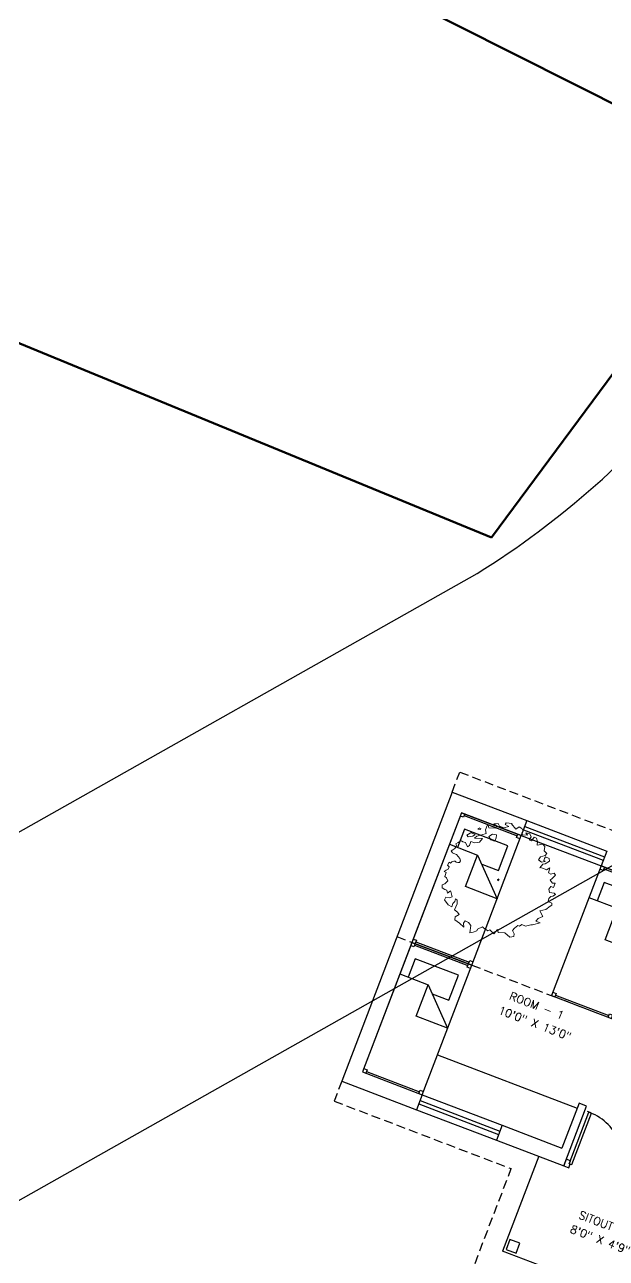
# Model space of a CAD drawing. Extents: x 2080 to 102399, y 2071 to 93424.
# Drawn here: x 77278 to 77605, y 82282 to 82976 of the extents above; entities that cross this region are included whole.
import ezdxf

# ---------------------------------------------------------------- set-up
doc = ezdxf.new("R2010")
doc.units = 0
doc.header["$LTSCALE"] = 20
doc.header["$MEASUREMENT"] = 0
doc.linetypes.add('ACAD_ISO02W100', pattern=[15, 12, -3])
doc.linetypes.add('HIDDEN', pattern=[0.375, 0.25, -0.125])
for name, color, linetype, lineweight in [('COUNTRY FENCE', 13, 'ACAD_ISO02W100', 50), ('Mango tree', 96, 'Continuous', 5), ('sappotta', 114, 'Continuous', 5)]:
    doc.layers.add(name, color=color, linetype=linetype, lineweight=lineweight)
for name, color, linetype in [('DOOR', 1, 'Continuous'), ('FURN', 1, 'Continuous'), ('KALKAAL', 7, 'Continuous'), ('road', 2, 'Continuous'), ('Roof lilne', 31, 'Continuous'), ('TEXTS', 2, 'Continuous'), ('wall', 13, 'Continuous'), ('WINDOW', 4, 'Continuous'), ('window sill', 5, 'Continuous')]:
    doc.layers.add(name, color=color, linetype=linetype)
doc.styles.add('a', font='romans.shx')

# ---------------------------------------------------------------- blocks, each defined once
blk = doc.blocks.new('NEEM')
at = {"layer": 'sappotta', "linetype": 'Continuous'}
for p, q in [((-0.359, 1.043), (-0.396, 1.016)), ((-0.396, 1.016), (-0.345, 1.011)), ((-0.345, 1.011), (-0.34, 1.039)), ((-0.213, 1.092), (-0.242, 1.007)), ((-0.242, 1.007), (-0.23, 0.935)), ((-0.191, 1.099), (-0.213, 1.092)), ((-0.177, 1.048), (-0.191, 1.099)), ((-0.043, 1.039), (-0.177, 1.048)), ((0.003, 1.132), (-0.083, 1.127)), ((-0.083, 1.127), (-0.023, 1.083)), ((-0.023, 1.083), (-0.043, 1.039)), ((0.03, 1.077), (0.003, 1.132)), ((0.114, 1.043), (0.03, 1.077)), ((0.216, 1.072), (0.114, 1.043)), ((0.162, 1.144), (0.142, 1.112)), ((0.142, 1.112), (0.216, 1.072)), ((0.283, 1.13), (0.162, 1.144)), ((0.267, 1.123), (0.283, 1.13)), ((0.351, 1.016), (0.267, 1.123)), ((0.421, 1.063), (0.351, 1.016)), ((0.473, 1.03), (0.421, 1.063)), ((0.472, 0.942), (0.501, 0.982)), ((0.501, 0.982), (0.473, 1.03)), ((-0.783, 0.757), (-0.83, 0.729)), ((-0.749, 0.774), (-0.783, 0.757)), ((-0.717, 0.789), (-0.749, 0.774)), ((-0.689, 0.772), (-0.717, 0.789)), ((-0.638, 0.758), (-0.689, 0.772)), ((-0.598, 0.672), (-0.638, 0.758)), ((-0.517, 0.963), (-0.614, 0.901)), ((-0.614, 0.901), (-0.589, 0.87)), ((-0.589, 0.87), (-0.494, 0.884)), ((-0.533, 0.776), (-0.562, 0.699)), ((-0.452, 0.75), (-0.533, 0.776)), ((-0.521, 0.945), (-0.521, 0.945)), ((-0.449, 0.913), (-0.521, 0.945)), ((-0.494, 0.884), (-0.449, 0.913)), ((-0.415, 0.884), (-0.459, 0.839)), ((-0.459, 0.839), (-0.303, 0.837)), ((-0.361, 0.762), (-0.452, 0.75)), ((-0.32, 0.906), (-0.415, 0.884)), ((-0.303, 0.837), (-0.361, 0.762)), ((-0.23, 0.935), (-0.32, 0.906)), ((-0.108, 0.922), (-0.177, 0.872)), ((-0.177, 0.872), (-0.139, 0.809)), ((-0.139, 0.809), (-0.067, 0.78)), ((-0.027, 0.908), (-0.108, 0.922)), ((-0.067, 0.78), (-0.034, 0.839)), ((-0.034, 0.839), (-0.027, 0.908)), ((0.483, 0.908), (0.472, 0.942)), ((0.581, 0.9), (0.483, 0.908)), ((0.551, 0.95), (0.581, 0.9)), ((0.627, 0.928), (0.551, 0.95)), ((0.616, 0.806), (0.654, 0.87)), ((0.66, 0.788), (0.616, 0.806)), ((0.654, 0.87), (0.627, 0.928)), ((0.715, 0.86), (0.66, 0.788)), ((0.762, 0.844), (0.715, 0.86)), ((0.783, 0.779), (0.762, 0.844)), ((0.776, 0.704), (0.783, 0.779)), ((-0.892, 0.613), (-0.923, 0.594)), ((-0.923, 0.594), (-0.895, 0.555)), ((-0.895, 0.555), (-0.868, 0.54)), ((-0.85, 0.638), (-0.892, 0.613)), ((-0.868, 0.54), (-0.818, 0.517)), ((-0.818, 0.692), (-0.85, 0.638)), ((-0.83, 0.729), (-0.826, 0.714)), ((-0.826, 0.714), (-0.818, 0.692)), ((-0.818, 0.517), (-0.752, 0.44)), ((-0.562, 0.699), (-0.598, 0.672)), ((0.888, 0.723), (0.776, 0.704)), ((0.84, 0.475), (0.934, 0.5)), ((0.924, 0.679), (0.888, 0.723)), ((0.913, 0.591), (0.924, 0.679)), ((0.964, 0.541), (0.913, 0.591)), ((0.934, 0.5), (0.964, 0.541)), ((-0.96, 0.366), (-0.994, 0.31)), ((-0.994, 0.31), (-0.961, 0.275)), ((-0.961, 0.275), (-0.978, 0.229)), ((-0.935, 0.345), (-0.96, 0.366)), ((-0.908, 0.372), (-0.935, 0.345)), ((-0.87, 0.389), (-0.908, 0.372)), ((-0.846, 0.386), (-0.87, 0.389)), ((-0.821, 0.367), (-0.846, 0.386)), ((-0.788, 0.359), (-0.821, 0.367)), ((-0.757, 0.361), (-0.788, 0.359)), ((-0.735, 0.394), (-0.757, 0.361)), ((-0.752, 0.44), (-0.735, 0.394)), ((0.804, 0.415), (0.84, 0.475)), ((0.86, 0.367), (0.804, 0.415)), ((0.829, 0.259), (0.888, 0.326)), ((0.838, 0.262), (0.829, 0.259)), ((0.931, 0.228), (0.838, 0.262)), ((0.933, 0.378), (0.86, 0.367)), ((0.888, 0.326), (0.93, 0.332)), ((0.917, 0.437), (0.904, 0.404)), ((0.904, 0.404), (0.933, 0.378)), ((0.942, 0.471), (0.917, 0.437)), ((0.93, 0.332), (1.018, 0.389)), ((1.014, 0.439), (0.942, 0.471)), ((1.025, 0.259), (0.962, 0.217)), ((0.996, 0.16), (1.025, 0.259)), ((1.018, 0.389), (1.014, 0.439)), ((-1.023, 0.208), (-1.062, 0.182)), ((-1.062, 0.182), (-1.02, 0.162)), ((-1.02, 0.162), (-1.049, 0.084)), ((-1.049, 0.084), (-1.017, 0.059)), ((-0.978, 0.229), (-1.023, 0.208)), ((-1.017, 0.059), (-0.991, -0.002)), ((0.02, 0.041), (-0.009, 0.024)), ((-0.009, 0.024), (0, 0)), ((0, 0), (0.014, 0.011)), ((0.014, 0.011), (0.027, 0.031)), ((0.962, 0.217), (0.931, 0.228)), ((1.046, 0.129), (0.996, 0.16)), ((1.029, 0.011), (1.074, 0.049)), ((1.074, -0.047), (1.029, 0.011)), ((1.109, 0.149), (1.046, 0.129)), ((1.074, 0.049), (1.137, 0.114)), ((1.137, 0.114), (1.109, 0.149)), ((-1.097, -0.077), (-1.098, -0.14)), ((-1.098, -0.14), (-1.044, -0.173)), ((-1.048, -0.062), (-1.097, -0.077)), ((-0.991, -0.002), (-1.048, -0.062)), ((-1.044, -0.173), (-1.007, -0.185)), ((-1.007, -0.185), (-0.992, -0.244)), ((-0.992, -0.244), (-0.937, -0.198)), ((-0.937, -0.198), (-0.93, -0.213)), ((-0.93, -0.213), (-0.902, -0.318)), ((1.007, -0.166), (1.046, -0.114)), ((1.016, -0.234), (1.007, -0.166)), ((1.11, -0.243), (1.016, -0.234)), ((1.046, -0.114), (1.1, -0.129)), ((1.129, -0.047), (1.074, -0.047)), ((1.1, -0.129), (1.129, -0.047)), ((1.137, -0.273), (1.11, -0.243)), ((-1.025, -0.325), (-1.052, -0.378)), ((-1.052, -0.378), (-0.982, -0.471)), ((-0.953, -0.336), (-1.025, -0.325)), ((-0.982, -0.471), (-0.91, -0.516)), ((-0.902, -0.318), (-0.953, -0.336)), ((-0.91, -0.516), (-0.888, -0.446)), ((-0.888, -0.446), (-0.848, -0.411)), ((-0.803, -0.452), (-0.853, -0.576)), ((-0.848, -0.411), (-0.837, -0.355)), ((-0.837, -0.355), (-0.803, -0.383)), ((-0.803, -0.383), (-0.803, -0.452)), ((0.992, -0.411), (1.004, -0.349)), ((1.066, -0.443), (0.992, -0.411)), ((1.004, -0.349), (1.045, -0.311)), ((1.032, -0.503), (1.061, -0.484)), ((1.045, -0.311), (1.083, -0.306)), ((1.061, -0.484), (1.066, -0.443)), ((1.083, -0.306), (1.137, -0.273)), ((-0.853, -0.576), (-0.797, -0.619)), ((-0.844, -0.71), (-0.852, -0.77)), ((-0.766, -0.668), (-0.844, -0.71)), ((-0.797, -0.619), (-0.766, -0.668)), ((0.797, -0.747), (0.887, -0.704)), ((0.826, -0.591), (0.943, -0.565)), ((0.887, -0.704), (0.826, -0.591)), ((0.943, -0.565), (1.032, -0.503)), ((-0.852, -0.77), (-0.758, -0.838)), ((-0.758, -0.838), (-0.675, -0.912)), ((-0.676, -0.836), (-0.649, -0.791)), ((-0.675, -0.912), (-0.676, -0.836)), ((-0.649, -0.791), (-0.582, -0.82)), ((-0.582, -0.82), (-0.534, -0.881)), ((-0.534, -0.881), (-0.554, -1.025)), ((-0.413, -0.988), (-0.401, -0.955)), ((-0.401, -0.955), (-0.302, -0.907)), ((-0.302, -0.907), (-0.286, -0.926)), ((-0.286, -0.926), (-0.197, -0.986)), ((-0.197, -0.986), (-0.157, -0.969)), ((-0.157, -0.969), (-0.078, -1.049)), ((-0.078, -1.049), (-0.006, -0.96)), ((-0.006, -0.96), (0.006, -1.017)), ((0.287, -0.982), (0.327, -0.932)), ((0.327, -0.932), (0.391, -0.879)), ((0.391, -0.879), (0.423, -0.897)), ((0.423, -0.897), (0.47, -0.86)), ((0.47, -0.86), (0.543, -0.896)), ((0.543, -0.896), (0.652, -0.871)), ((0.652, -0.871), (0.68, -0.867)), ((0.68, -0.867), (0.834, -0.828)), ((0.751, -0.797), (0.797, -0.747)), ((0.834, -0.828), (0.751, -0.797)), ((-0.554, -1.025), (-0.486, -1.015)), ((-0.486, -1.015), (-0.413, -0.988)), ((0.006, -1.017), (0.139, -1.026)), ((0.139, -1.026), (0.236, -1.115)), ((0.236, -1.115), (0.314, -1.096)), ((0.324, -1.046), (0.287, -0.982)), ((0.314, -1.096), (0.324, -1.046))]:
    blk.add_line(p, q, dxfattribs=at)
blk = doc.blocks.new('A$C6CA54F83')
at = {"layer": 'FURN'}
for p, q in [((-18, 40.19), (-54, 40.19)), ((-54, 40.19), (-54, -37.81)), ((-52, 38.19), (-54, 38.19)), ((-52, 40.19), (-52, 38.19)), ((-52, 39.19), (-20, 39.19)), ((-20, 38.19), (-20, 40.19)), ((-18, 38.19), (-20, 38.19)), ((-18, -37.81), (-18, 40.19)), ((-23, 32.19), (-49, 32.19)), ((-49, 32.19), (-49, 21.19)), ((-23, 17.19), (-23, 32.19)), ((-54, 21.19), (-37, 21.19)), ((-37, 21.19), (-18, 2.19)), ((-37, 2.19), (-37, 21.19)), ((-33, 17.19), (-23, 17.19)), ((-18, 2.19), (-37, 2.19)), ((-54, -35.81), (-52, -35.81)), ((-54, -37.81), (-18, -37.81)), ((-52, -35.81), (-52, -37.81)), ((-52, -36.81), (-20, -36.81)), ((-20, -35.81), (-18, -35.81)), ((-20, -37.81), (-20, -35.81))]:
    blk.add_line(p, q, dxfattribs=at)
blk = doc.blocks.new('DR1H902')
at = {"color": 0}
for p, q in [((-0.5, 0), (-0.5, 1)), ((-0.5, 1), (-0.45, 1)), ((-0.45, 0), (-0.45, 1)), ((-0.5, 0), (-0.45, 0))]:
    blk.add_line(p, q, dxfattribs=at)
blk.add_arc((-0.5, 0), 1, 0, 91.707, dxfattribs=at)
blk = doc.blocks.new('A$C3B4262AC')
at = {"layer": 'DOOR'}
for p, q in [((0, 4), (0, 0)), ((2.5, 4), (0, 4)), ((0, 0), (3, 0)), ((2.5, 2.25), (2.5, 4)), ((3, 2.25), (2.5, 2.25)), ((3, 0), (3, 2.25))]:
    blk.add_line(p, q, dxfattribs=at)
blk = doc.blocks.new('A$C1F9E242A')
blk.add_blockref('A$C3B4262AC', (0, 0))
at = {"xscale": -1}
blk.add_blockref('A$C3B4262AC', (36, 0), dxfattribs=at)
at = {"layer": 'DOOR', "xscale": -31, "yscale": 31, "zscale": 68.88888888888889}
blk.add_blockref('DR1H902', (18, 2.25), dxfattribs=at)
blk = doc.blocks.new('*U479')
at = {"xscale": -1, "rotation": 180}
blk.add_blockref('A$C1F9E242A', (-36, 2), dxfattribs=at)
blk = doc.blocks.new('A$C0C4663C7')
for p in [(-1123.5, 240), (-1027.5, 183)]:
    blk.add_line(p, (-1123.5, 183))
at = {"layer": 'FURN'}
blk.add_line((-1197, 273), (-1113, 273), dxfattribs=at)
at = {"layer": 'KALKAAL'}
blk.add_lwpolyline([(-1122, 184.5), (-1116, 184.5), (-1116, 190.5), (-1122, 190.5)], close=True, dxfattribs=at)
at = {"layer": 'Roof lilne', "linetype": 'HIDDEN'}
for p, q in [((-1242, 426), (-1137, 426)), ((-1242, 414), (-1242, 426)), ((-1242, 327), (-1027.5, 327)), ((-1242, 240), (-1242, 228)), ((-1242, 228), (-1135.5, 228)), ((-1135.5, 171), (-1135.5, 228))]:
    blk.add_line(p, q, dxfattribs=at)
at = {"layer": 'wall'}
for p, q in [((-1242, 414), (-1242, 240)), ((-1242, 414), (-1197, 414)), ((-1197, 414), (-1197, 405)), ((-1149, 414), (-1149, 405)), ((-1233, 405), (-1233, 249)), ((-1233, 405), (-1197, 405)), ((-1149, 405), (-1113, 405)), ((-1108.5, 276), (-1113, 276)), ((-1113, 276), (-1113, 249)), ((-1108.5, 240), (-1108.5, 276)), ((-1233, 249), (-1197, 249)), ((-1197, 249), (-1197, 240)), ((-1149, 249), (-1149, 240)), ((-1149, 249), (-1113, 249)), ((-1242, 240), (-1197, 240)), ((-1149, 240), (-1108.5, 240))]:
    blk.add_line(p, q, dxfattribs=at)
at = {"layer": 'WINDOW'}
for p, q in [((-1197, 410.5), (-1149, 410.5)), ((-1197, 408.5), (-1149, 408.5)), ((-1197, 245.5), (-1149, 245.5)), ((-1197, 243.5), (-1149, 243.5))]:
    blk.add_line(p, q, dxfattribs=at)
at = {"layer": 'window sill'}
for p, q in [((-1197, 414), (-1149, 414)), ((-1197, 405), (-1149, 405)), ((-1197, 249), (-1149, 249)), ((-1197, 240), (-1149, 240))]:
    blk.add_line(p, q, dxfattribs=at)
at = {"layer": 'DOOR', "rotation": 180}
blk.add_blockref('*U479', (-1108.5, 242), dxfattribs=at)
at = {"layer": 'FURN'}
for p in [(-1179, 364.81), (-1095, 364.81), (-1179, 286.81)]:
    blk.add_blockref('A$C6CA54F83', p, dxfattribs=at)
at = {"layer": 'TEXTS', "style": 'a'}
for s, p in [('ROOM - 1', (-1170.82, 316.52)), ('10\'0" X 13\'0"', (-1173.8, 306.85)), ('SITOUT', (-1090.52, 215.36)), ('8\'0" X 4\'9"', (-1092.25, 206.24))]:
    blk.add_text(s, height=4.5, dxfattribs=at).set_placement(p)

msp = doc.modelspace()

# ---------------------------------------------------------------- linework, layer by layer
at = {"layer": 'COUNTRY FENCE', "linetype": 'Continuous'}
for p, q in [((77540.54, 82687.461), (81211.829, 87640.182)), ((77189.319, 82831.973), (77540.54, 82687.461))]:
    msp.add_line(p, q, dxfattribs=at)
at = {"layer": 'COUNTRY FENCE', "color": 13, "linetype": 'Continuous'}
msp.add_lwpolyline([(75996.247, 81579.065), (76179.239, 81857.486), (76443.785, 82285.527), (77095.506, 83189.759), (77619.142, 82926.337)], dxfattribs=at)
at = {"layer": 'road', "linetype": 'Continuous', "ltscale": 0.5}
for p, q in [((76858.067, 82286.858), (77532.526, 82667.24)), ((76864.386, 82083.019), (77612.6, 82505.305))]:
    msp.add_line(p, q, dxfattribs=at)
msp.add_arc((77267.962, 83090.777), 499.377, 301.991108, 321.070304, dxfattribs=at)

# ---------------------------------------------------------------- block references
at = {"ltscale": 0.5, "rotation": 339.1173733321594}
msp.add_blockref('A$C0C4663C7', (78531.342, 81714.861), dxfattribs=at)
at = {"layer": 'Mango tree', "linetype": 'Continuous', "xscale": 28.48979011051415, "yscale": 28.48979011051415, "zscale": 28.48979011051415}
msp.add_blockref('NEEM', (77544.221, 82494.486), dxfattribs=at)

doc.saveas('drawing.dxf')
